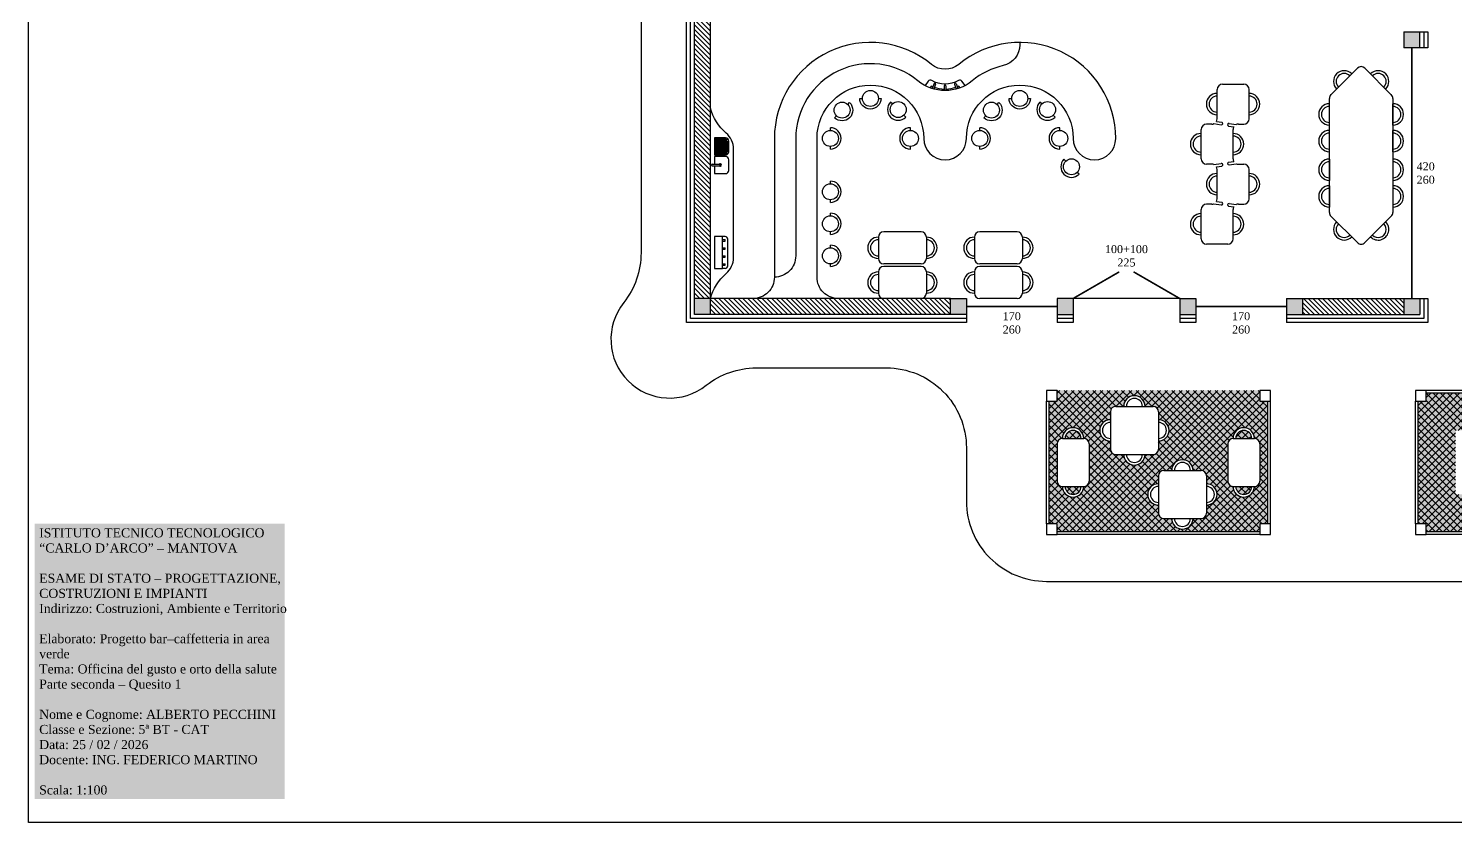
# Model space of a CAD drawing. Header units: millimetres. Extents: x 0 to 2688, y 0 to 2044.
# Drawn here: x 2496.21 to 2522.96, y 2014.14 to 2029.01 of the extents above; entities that cross this region are included whole.
import ezdxf

# ---------------------------------------------------------------- set-up
doc = ezdxf.new("R2010")
doc.units = ezdxf.units.MM
doc.linetypes.add('TRATTEGGIATA', pattern=[0.75, 0.5, -0.25])
doc.styles.get("Standard").update_dxf_attribs({"font": 'arial.ttf'})
doc.linetypes.add('ISOLAMENTO', pattern='A,0.00254,-2.54,[134,ltypeshp.shx,S=2.54,R=0,X=-2.54,Y=0],-5.08,[134,ltypeshp.shx,S=2.54,R=180,X=2.54,Y=0],-2.54', length=10.16254)
pattern_1 = [(135, (4634.47287, -403.61022), (-0.067351921, -0.067351921), []), (225, (4634.47287, -403.61022), (0.067351921, -0.067351921), [])]

# ---------------------------------------------------------------- blocks, each defined once
blk = doc.blocks.new('MIS')
h = blk.add_hatch()
h.set_pattern_fill('ANSI31', color=6, scale=0.02, angle=450)
h.set_pattern_definition([(135, (100, 0), (-0.0449012806, -0.0449012806), [])])
h.paths.add_polyline_path([(2558.989, 2023.953), (2558.989, 2023.653), (2563.489, 2023.653), (2563.489, 2023.953)])
h.paths.add_polyline_path([(2558.689, 2029.953), (2558.689, 2023.953), (2558.989, 2023.953), (2558.989, 2029.953)])
h.paths.add_polyline_path([(2558.689, 2034.453), (2558.689, 2033.953), (2558.989, 2033.953), (2558.989, 2034.453)])
h.paths.add_polyline_path([(2558.689, 2033.653), (2558.689, 2033.553), (2558.989, 2033.553), (2558.989, 2033.653)])
h.paths.add_polyline_path([(2558.689, 2030.353), (2558.689, 2030.253), (2558.989, 2030.253), (2558.989, 2030.353)])
h.paths.add_polyline_path([(2558.989, 2030.253), (2558.989, 2029.953), (2559.089, 2029.953), (2559.089, 2030.253)])
h.paths.add_polyline_path([(2558.689, 2037.453), (2558.689, 2035.953), (2558.989, 2035.953), (2559.014, 2035.953), (2559.014, 2036.103), (2558.989, 2036.103), (2558.989, 2037.453)])
h.paths.add_polyline_path([(2558.989, 2037.753), (2558.989, 2037.453), (2559.839, 2037.453), (2559.839, 2036.103), (2559.814, 2036.103), (2559.814, 2035.953), (2559.839, 2035.953), (2559.989, 2035.953), (2560.014, 2035.953), (2560.014, 2036.103), (2559.989, 2036.103), (2559.989, 2037.453), (2560.839, 2037.453), (2560.839, 2036.103), (2560.814, 2036.103), (2560.814, 2035.953), (2560.839, 2035.953), (2560.989, 2035.953), (2561.014, 2035.953), (2561.014, 2036.103), (2560.989, 2036.103), (2560.989, 2037.453), (2561.839, 2037.453), (2561.839, 2036.103), (2561.814, 2036.103), (2561.814, 2035.953), (2561.839, 2035.953), (2561.989, 2035.953), (2562.014, 2035.953), (2562.014, 2036.103), (2561.989, 2036.103), (2561.989, 2037.453), (2562.839, 2037.453), (2562.839, 2036.103), (2562.814, 2036.103), (2562.814, 2035.953), (2562.839, 2035.953), (2562.839, 2035.303), (2564.089, 2035.303), (2564.089, 2035.453), (2562.989, 2035.453), (2562.989, 2037.453), (2563.489, 2037.453), (2563.489, 2037.753)])
h.paths.add_polyline_path([(2563.789, 2037.753), (2563.789, 2037.453), (2564.589, 2037.453), (2564.589, 2037.753)])
h.paths.add_polyline_path([(2565.189, 2037.753), (2565.189, 2035.453), (2565.089, 2035.453), (2565.089, 2035.303), (2565.189, 2035.303), (2565.189, 2032.203), (2565.489, 2032.203), (2565.489, 2032.303), (2566.489, 2032.303), (2566.489, 2029.953), (2566.639, 2029.953), (2566.639, 2032.303), (2569.789, 2032.303), (2569.789, 2033.653), (2569.489, 2033.653), (2569.489, 2032.453), (2566.989, 2032.453), (2566.989, 2032.478), (2566.839, 2032.478), (2566.839, 2032.453), (2565.489, 2032.453), (2565.489, 2033.303), (2566.839, 2033.303), (2566.839, 2033.278), (2566.989, 2033.278), (2566.989, 2033.478), (2566.839, 2033.478), (2566.839, 2033.453), (2565.489, 2033.453), (2565.489, 2034.303), (2566.839, 2034.303), (2566.839, 2034.278), (2566.989, 2034.278), (2566.989, 2034.478), (2566.839, 2034.478), (2566.839, 2034.453), (2565.489, 2034.453), (2565.489, 2035.303), (2566.839, 2035.303), (2566.839, 2035.278), (2566.989, 2035.278), (2566.989, 2035.303), (2567.639, 2035.303), (2567.639, 2036.353), (2567.489, 2036.353), (2567.489, 2035.453), (2565.489, 2035.453), (2565.489, 2037.753)])
h.paths.add_polyline_path([(2569.489, 2036.353), (2569.489, 2033.953), (2569.789, 2033.953), (2569.789, 2036.353)], flags=17)
h.paths.add_polyline_path([(2571.989, 2037.453), (2571.989, 2033.953), (2572.289, 2033.953), (2572.289, 2037.453)])
h.paths.add_polyline_path([(2571.989, 2033.653), (2571.989, 2030.253), (2572.289, 2030.253), (2572.289, 2033.653)])
h.paths.add_polyline_path([(2570.089, 2023.953), (2570.089, 2023.653), (2571.989, 2023.653), (2571.989, 2023.953)])
h.paths.add_polyline_path([(2565.189, 2031.203), (2565.189, 2030.253), (2564.189, 2030.253), (2564.189, 2033.953), (2563.789, 2033.953), (2563.789, 2033.653), (2564.039, 2033.653), (2564.039, 2030.253), (2563.789, 2030.253), (2563.789, 2029.953), (2565.489, 2029.953), (2565.489, 2031.203)])
h.paths.add_polyline_path([(2560.089, 2030.253), (2560.089, 2029.953), (2563.489, 2029.953), (2563.489, 2030.253)])
h.paths.add_polyline_path([(2558.989, 2033.953), (2558.989, 2033.653), (2563.489, 2033.653), (2563.489, 2033.953)])
h.paths.add_polyline_path([(2558.689, 2031.353), (2558.989, 2031.353), (2558.989, 2032.553), (2558.689, 2032.553)])
h = blk.add_hatch(color=6)
h.dxf.hatch_style = 1
h.paths.add_polyline_path([(2565.789, 2023.953), (2565.489, 2023.953), (2565.489, 2023.653), (2565.789, 2023.653)])
h.paths.add_polyline_path([(2567.789, 2023.953), (2567.789, 2023.653), (2568.089, 2023.653), (2568.089, 2023.953)])
h.paths.add_polyline_path([(2572.289, 2023.953), (2571.989, 2023.953), (2571.989, 2023.653), (2572.289, 2023.653)])
h.paths.add_polyline_path([(2570.089, 2023.653), (2570.089, 2023.953), (2569.789, 2023.953), (2569.789, 2023.653)])
h.paths.add_polyline_path([(2572.289, 2028.653), (2572.289, 2028.953), (2571.989, 2028.953), (2571.989, 2028.653)])
h.paths.add_polyline_path([(2569.789, 2030.253), (2569.489, 2030.253), (2569.489, 2029.953), (2569.789, 2029.953)])
h.paths.add_polyline_path([(2572.289, 2030.253), (2571.989, 2030.253), (2571.989, 2029.953), (2572.289, 2029.953)])
h.paths.add_polyline_path([(2571.989, 2033.953), (2571.989, 2033.653), (2572.289, 2033.653), (2572.289, 2033.953)])
h.paths.add_polyline_path([(2571.989, 2037.453), (2572.289, 2037.453), (2572.289, 2037.753), (2571.989, 2037.753)])
h.paths.add_polyline_path([(2569.789, 2037.753), (2569.489, 2037.753), (2569.489, 2037.453), (2569.789, 2037.453)])
h.paths.add_polyline_path([(2563.789, 2037.753), (2563.489, 2037.753), (2563.489, 2037.453), (2563.563, 2037.453), (2563.789, 2037.453)])
h.paths.add_polyline_path([(2563.789, 2033.953), (2563.489, 2033.953), (2563.489, 2033.653), (2563.789, 2033.653)])
h.paths.add_polyline_path([(2563.489, 2029.953), (2563.789, 2029.953), (2563.789, 2030.253), (2563.489, 2030.253)])
h.paths.add_polyline_path([(2558.989, 2033.953), (2558.689, 2033.953), (2558.689, 2033.653), (2558.989, 2033.653)])
h.paths.add_polyline_path([(2558.689, 2030.253), (2558.689, 2029.953), (2558.989, 2029.953), (2558.989, 2030.253)])
h.paths.add_polyline_path([(2558.989, 2037.453), (2558.989, 2037.753), (2558.689, 2037.753), (2558.689, 2037.453)])
h.paths.add_polyline_path([(2558.689, 2023.653), (2558.989, 2023.653), (2558.989, 2023.953), (2558.689, 2023.953)])
h.paths.add_polyline_path([(2563.789, 2023.653), (2563.789, 2023.953), (2563.489, 2023.953), (2563.489, 2023.653)])
at = {"true_color": 0xa19f8c, "transparency": 33554564}
h = blk.add_hatch(color=253, dxfattribs=at)
h.paths.add_polyline_path([(2565.489, 2022.231), (2565.489, 2022.031), (2565.339, 2022.031), (2565.339, 2019.731), (2565.489, 2019.731), (2565.489, 2019.581), (2569.289, 2019.581), (2569.289, 2019.731), (2569.439, 2019.731), (2569.439, 2022.031), (2569.289, 2022.031), (2569.289, 2022.231)])
h.paths.add_polyline_path([(2568.039, 2020.731), (2568.189, 2020.731, -0.414214), (2568.289, 2020.631), (2568.289, 2020.481, -1), (2568.289, 2020.081), (2568.289, 2019.931, -0.414214), (2568.189, 2019.831), (2568.039, 2019.831, -1), (2567.639, 2019.831), (2567.489, 2019.831, -0.414214), (2567.389, 2019.931), (2567.389, 2020.081, -1), (2567.389, 2020.481), (2567.389, 2020.631, -0.414214), (2567.489, 2020.731), (2567.639, 2020.731, -1)], flags=16)
h.paths.add_polyline_path([(2567.389, 2021.281), (2567.389, 2021.131, -0.414214), (2567.289, 2021.031), (2567.139, 2021.031, -1), (2566.739, 2021.031), (2566.589, 2021.031, -0.414214), (2566.489, 2021.131), (2566.489, 2021.281, -1), (2566.489, 2021.681), (2566.489, 2021.831, -0.414214), (2566.589, 2021.931), (2566.739, 2021.931, -1), (2567.139, 2021.931), (2567.289, 2021.931, -0.414214), (2567.389, 2021.831), (2567.389, 2021.681, -1)], flags=16)
h.paths.add_polyline_path([(2568.689, 2021.231, -0.414214), (2568.789, 2021.331, -1), (2569.189, 2021.331, -0.414214), (2569.289, 2021.231), (2569.289, 2020.531, -0.414214), (2569.189, 2020.431, -1), (2568.789, 2020.431, -0.414214), (2568.689, 2020.531)], flags=16)
h.paths.add_polyline_path([(2568.839, 2021.331, -1), (2569.139, 2021.331)], flags=0)
h.paths.add_polyline_path([(2569.139, 2020.431, -1), (2568.839, 2020.431)], flags=0)
h.paths.add_polyline_path([(2566.089, 2020.531, -0.414214), (2565.989, 2020.431, -1), (2565.589, 2020.431, -0.414214), (2565.489, 2020.531), (2565.489, 2021.231, -0.414214), (2565.589, 2021.331, -1), (2565.989, 2021.331, -0.414214), (2566.089, 2021.231)], flags=16)
h.paths.add_polyline_path([(2565.639, 2021.331, -1), (2565.939, 2021.331)], flags=0)
h.paths.add_polyline_path([(2565.939, 2020.431, -1), (2565.639, 2020.431)], flags=0)
at = {"true_color": 0xffffff, "transparency": 33554687}
h = blk.add_hatch(dxfattribs=at)
h.set_pattern_fill('ANSI37', scale=0.03, angle=90, style=0)
h.set_pattern_definition(pattern_1)
h.paths.add_polyline_path([(2565.489, 2022.231), (2565.489, 2022.031), (2565.339, 2022.031), (2565.339, 2019.731), (2565.489, 2019.731), (2565.489, 2019.581), (2569.289, 2019.581), (2569.289, 2019.731), (2569.439, 2019.731), (2569.439, 2022.031), (2569.289, 2022.031), (2569.289, 2022.231)])
h.paths.add_polyline_path([(2567.389, 2021.281), (2567.389, 2021.131, -0.414214), (2567.289, 2021.031), (2567.139, 2021.031, -1), (2566.739, 2021.031), (2566.589, 2021.031, -0.414214), (2566.489, 2021.131), (2566.489, 2021.281, -1), (2566.489, 2021.681), (2566.489, 2021.831, -0.414214), (2566.589, 2021.931), (2566.739, 2021.931, -1), (2567.139, 2021.931), (2567.289, 2021.931, -0.414214), (2567.389, 2021.831), (2567.389, 2021.681, -1)], flags=16)
h.paths.add_polyline_path([(2568.789, 2021.331, -1), (2569.189, 2021.331, -0.414214), (2569.289, 2021.231), (2569.289, 2020.531, -0.414214), (2569.189, 2020.431, -1), (2568.789, 2020.431, -0.414214), (2568.689, 2020.531), (2568.689, 2021.231, -0.414214)], flags=16)
h.paths.add_polyline_path([(2568.839, 2021.331, -1), (2569.139, 2021.331)], flags=0)
h.paths.add_polyline_path([(2568.039, 2020.731), (2568.189, 2020.731, -0.414214), (2568.289, 2020.631), (2568.289, 2020.481, -1), (2568.289, 2020.081), (2568.289, 2019.931, -0.414214), (2568.189, 2019.831), (2568.039, 2019.831, -1), (2567.639, 2019.831), (2567.489, 2019.831, -0.414214), (2567.389, 2019.931), (2567.389, 2020.081, -1), (2567.389, 2020.481), (2567.389, 2020.631, -0.414214), (2567.489, 2020.731), (2567.639, 2020.731, -1)], flags=16)
h.paths.add_polyline_path([(2569.139, 2020.431, -1), (2568.839, 2020.431)], flags=0)
h.paths.add_polyline_path([(2566.089, 2021.231), (2566.089, 2020.531, -0.414214), (2565.989, 2020.431, -1), (2565.589, 2020.431, -0.414214), (2565.489, 2020.531), (2565.489, 2021.231, -0.414214), (2565.589, 2021.331, -1), (2565.989, 2021.331, -0.414214)], flags=16)
h.paths.add_polyline_path([(2565.639, 2021.331, -1), (2565.939, 2021.331)], flags=0)
h.paths.add_polyline_path([(2565.939, 2020.431, -1), (2565.639, 2020.431)], flags=0)
at = {"true_color": 0xa19f8c, "transparency": 33554564}
h = blk.add_hatch(color=253, dxfattribs=at)
h.paths.add_polyline_path([(2576.211, 2019.581), (2576.211, 2019.731), (2576.361, 2019.731), (2576.361, 2022.031), (2576.211, 2022.031), (2576.211, 2022.181), (2572.411, 2022.181), (2572.411, 2022.031), (2572.261, 2022.031), (2572.261, 2019.731), (2572.411, 2019.731), (2572.411, 2019.581)])
h.paths.add_polyline_path([(2572.961, 2021.481), (2572.961, 2020.281), (2575.661, 2020.281), (2575.661, 2021.481)], flags=16)
at = {"true_color": 0xffffff, "transparency": 33554687}
h = blk.add_hatch(dxfattribs=at)
h.set_pattern_fill('ANSI37', scale=0.03, angle=90, style=0)
h.set_pattern_definition(pattern_1)
h.paths.add_polyline_path([(2572.411, 2022.181), (2572.411, 2022.031), (2572.261, 2022.031), (2572.261, 2019.731), (2572.411, 2019.731), (2572.411, 2019.581), (2576.211, 2019.581), (2576.211, 2019.731), (2576.361, 2019.731), (2576.361, 2022.031), (2576.211, 2022.031), (2576.211, 2022.181)])
h.paths.add_polyline_path([(2575.661, 2020.281), (2575.661, 2021.481), (2572.961, 2021.481), (2572.961, 2020.281)], flags=16)
at = {"true_color": 0xffffff, "transparency": 33554661}
h = blk.add_hatch(color=7, dxfattribs=at)
h.paths.add_polyline_path([(2565.639, 2020.431, 1), (2565.939, 2020.431)])
h.paths.add_polyline_path([(2565.939, 2021.331, 1), (2565.639, 2021.331)])
h.paths.add_polyline_path([(2568.839, 2021.331), (2569.139, 2021.331, 1)])
h.paths.add_polyline_path([(2568.839, 2020.431, 1), (2569.139, 2020.431)])
for p, q in [((2558.689, 2023.953), (2558.689, 2030.353)), ((2558.989, 2023.953), (2558.989, 2029.953)), ((2571.989, 2028.953), (2572.439, 2028.953)), ((2571.989, 2028.953), (2571.989, 2028.653)), ((2572.289, 2028.653), (2572.289, 2028.953)), ((2572.439, 2028.653), (2571.989, 2028.653)), ((2571.119, 2028.268), (2570.624, 2027.773)), ((2571.755, 2027.773), (2571.26, 2028.268)), ((2563.183, 2027.981), (2563.15, 2027.886)), ((2563.211, 2027.971), (2563.179, 2027.878)), ((2563.567, 2027.972), (2563.599, 2027.878)), ((2563.595, 2027.982), (2563.628, 2027.886)), ((2568.589, 2027.971), (2568.989, 2027.971)), ((2563.374, 2027.941), (2563.374, 2027.852)), ((2563.404, 2027.941), (2563.404, 2027.852)), ((2568.489, 2027.321), (2568.489, 2027.871)), ((2569.089, 2027.321), (2569.089, 2027.871)), ((2570.594, 2025.566), (2570.594, 2027.703)), ((2571.784, 2027.703), (2571.784, 2025.566)), ((2562.403, 2027.6), (2562.368, 2027.635)), ((2565.203, 2027.6), (2565.168, 2027.635)), ((2570.594, 2027.203), (2570.594, 2027.603)), ((2571.784, 2027.203), (2571.784, 2027.603)), ((2562.651, 2027.353), (2562.616, 2027.388)), ((2565.451, 2027.353), (2565.416, 2027.388)), ((2568.389, 2027.221), (2568.289, 2027.221)), ((2568.43, 2027.23), (2568.567, 2027.208)), ((2568.477, 2027.273), (2568.575, 2027.257)), ((2568.704, 2027.185), (2568.802, 2027.169)), ((2568.712, 2027.235), (2568.848, 2027.212)), ((2568.889, 2027.221), (2568.989, 2027.221)), ((2559.074, 2026.654), (2559.074, 2026.954)), ((2559.099, 2026.654), (2559.099, 2026.954)), ((2559.124, 2026.654), (2559.124, 2026.954)), ((2559.149, 2026.654), (2559.149, 2026.954)), ((2559.174, 2026.654), (2559.174, 2026.954)), ((2559.199, 2026.654), (2559.199, 2026.954)), ((2559.224, 2026.654), (2559.224, 2026.954)), ((2559.249, 2026.654), (2559.249, 2026.954)), ((2559.274, 2026.654), (2559.274, 2026.954)), ((2559.299, 2026.661), (2559.299, 2026.948)), ((2561.239, 2027.103), (2561.239, 2027.153)), ((2562.739, 2027.103), (2562.739, 2027.153)), ((2564.039, 2027.103), (2564.039, 2027.153)), ((2565.539, 2027.103), (2565.539, 2027.153)), ((2568.189, 2026.571), (2568.189, 2027.121)), ((2568.789, 2026.571), (2568.789, 2027.121)), ((2570.594, 2026.703), (2570.594, 2027.103)), ((2571.784, 2026.703), (2571.784, 2027.103)), ((2561.239, 2026.753), (2561.239, 2026.803)), ((2562.739, 2026.753), (2562.739, 2026.803)), ((2564.039, 2026.753), (2564.039, 2026.803)), ((2565.539, 2026.753), (2565.539, 2026.803)), ((2559.024, 2026.469), (2559.174, 2026.469)), ((2559.024, 2026.439), (2559.174, 2026.439)), ((2559.174, 2026.439), (2559.174, 2026.469)), ((2568.389, 2026.471), (2568.289, 2026.471)), ((2568.43, 2026.462), (2568.567, 2026.485)), ((2568.477, 2026.419), (2568.575, 2026.435)), ((2568.489, 2025.821), (2568.489, 2026.371)), ((2568.704, 2026.507), (2568.802, 2026.523)), ((2568.712, 2026.458), (2568.848, 2026.48)), ((2568.889, 2026.471), (2568.989, 2026.471)), ((2569.089, 2025.821), (2569.089, 2026.371)), ((2570.594, 2026.566), (2570.594, 2026.166)), ((2571.784, 2026.566), (2571.784, 2026.166)), ((2561.239, 2026.103), (2561.239, 2026.153)), ((2570.594, 2026.066), (2570.594, 2025.666)), ((2571.784, 2026.066), (2571.784, 2025.666)), ((2561.239, 2025.753), (2561.239, 2025.803)), ((2568.189, 2025.071), (2568.189, 2025.621)), ((2568.389, 2025.721), (2568.289, 2025.721)), ((2568.43, 2025.73), (2568.567, 2025.708)), ((2568.477, 2025.773), (2568.575, 2025.757)), ((2568.704, 2025.685), (2568.802, 2025.669)), ((2568.712, 2025.735), (2568.848, 2025.712)), ((2568.789, 2025.071), (2568.789, 2025.621)), ((2568.889, 2025.721), (2568.989, 2025.721)), ((2561.239, 2025.503), (2561.239, 2025.553)), ((2570.624, 2025.495), (2571.119, 2025)), ((2571.26, 2025), (2571.755, 2025.495)), ((2559.214, 2025.116), (2559.064, 2025.116)), ((2559.064, 2025.116), (2559.064, 2024.516)), ((2559.214, 2024.516), (2559.214, 2025.116)), ((2559.264, 2025.116), (2559.214, 2025.116)), ((2559.214, 2025.056), (2559.264, 2025.056)), ((2559.214, 2025.026), (2559.264, 2025.026)), ((2559.264, 2025.026), (2559.264, 2025.056)), ((2559.314, 2024.566), (2559.314, 2025.066)), ((2561.239, 2025.153), (2561.239, 2025.203)), ((2562.139, 2025.103), (2562.139, 2024.703)), ((2562.939, 2025.203), (2562.239, 2025.203)), ((2563.039, 2025.103), (2563.039, 2024.703)), ((2563.939, 2025.103), (2563.939, 2024.703)), ((2564.739, 2025.203), (2564.039, 2025.203)), ((2564.839, 2025.103), (2564.839, 2024.703)), ((2559.214, 2024.906), (2559.264, 2024.906)), ((2559.214, 2024.876), (2559.264, 2024.876)), ((2559.214, 2024.756), (2559.264, 2024.756)), ((2559.264, 2024.876), (2559.264, 2024.906)), ((2559.264, 2024.726), (2559.264, 2024.756)), ((2561.239, 2024.903), (2561.239, 2024.953)), ((2568.689, 2024.971), (2568.289, 2024.971)), ((2559.064, 2024.516), (2559.214, 2024.516)), ((2559.214, 2024.726), (2559.264, 2024.726)), ((2559.214, 2024.606), (2559.264, 2024.606)), ((2559.214, 2024.576), (2559.264, 2024.576)), ((2559.264, 2024.516), (2559.214, 2024.516)), ((2559.264, 2024.576), (2559.264, 2024.606)), ((2561.239, 2024.553), (2561.239, 2024.603)), ((2562.939, 2024.603), (2562.239, 2024.603)), ((2562.939, 2024.553), (2562.239, 2024.553)), ((2564.739, 2024.603), (2564.039, 2024.603)), ((2564.739, 2024.553), (2564.039, 2024.553)), ((2562.139, 2024.453), (2562.139, 2024.053)), ((2563.039, 2024.453), (2563.039, 2024.053)), ((2563.939, 2024.453), (2563.939, 2024.053)), ((2564.839, 2024.453), (2564.839, 2024.053)), ((2558.689, 2023.653), (2558.689, 2023.953)), ((2558.989, 2023.953), (2558.689, 2023.953)), ((2558.989, 2023.653), (2558.989, 2023.953)), ((2563.489, 2023.953), (2558.989, 2023.953)), ((2562.939, 2023.953), (2562.239, 2023.953)), ((2563.489, 2023.653), (2563.489, 2023.953)), ((2563.489, 2023.953), (2563.789, 2023.953)), ((2563.789, 2023.953), (2563.789, 2023.503)), ((2564.739, 2023.953), (2564.039, 2023.953)), ((2565.489, 2023.953), (2565.489, 2023.503)), ((2565.789, 2023.953), (2565.489, 2023.953)), ((2565.789, 2023.953), (2565.789, 2023.503)), ((2567.789, 2023.953), (2565.789, 2023.953)), ((2567.789, 2023.953), (2567.789, 2023.503)), ((2567.789, 2023.953), (2568.089, 2023.953)), ((2568.089, 2023.953), (2568.089, 2023.503)), ((2569.789, 2023.953), (2572.439, 2023.953)), ((2569.789, 2023.953), (2569.789, 2023.503)), ((2570.089, 2023.953), (2570.089, 2023.653)), ((2571.989, 2023.953), (2571.989, 2023.653)), ((2572.289, 2023.953), (2572.289, 2023.653)), ((2563.789, 2023.653), (2558.689, 2023.653)), ((2565.489, 2023.653), (2565.789, 2023.653)), ((2567.789, 2023.653), (2568.089, 2023.653)), ((2569.789, 2023.653), (2572.289, 2023.653)), ((2565.489, 2022.231), (2565.289, 2022.231)), ((2565.289, 2022.231), (2565.289, 2022.031)), ((2565.489, 2022.031), (2565.489, 2022.231)), ((2569.489, 2022.231), (2569.289, 2022.231)), ((2569.289, 2022.231), (2569.289, 2022.031)), ((2569.489, 2022.031), (2569.489, 2022.231)), ((2572.411, 2022.231), (2572.211, 2022.231)), ((2572.211, 2022.231), (2572.211, 2022.031)), ((2572.411, 2022.031), (2572.411, 2022.231)), ((2565.289, 2022.031), (2565.489, 2022.031)), ((2565.289, 2019.731), (2565.289, 2022.031)), ((2566.489, 2021.831), (2566.489, 2021.131)), ((2566.589, 2021.931), (2567.289, 2021.931)), ((2567.389, 2021.831), (2567.389, 2021.131)), ((2569.289, 2022.031), (2569.489, 2022.031)), ((2572.211, 2022.031), (2572.411, 2022.031)), ((2572.211, 2019.731), (2572.211, 2022.031)), ((2565.589, 2021.331), (2565.989, 2021.331)), ((2568.789, 2021.331), (2569.189, 2021.331)), ((2565.489, 2021.231), (2565.489, 2020.531)), ((2566.089, 2021.231), (2566.089, 2020.531)), ((2566.589, 2021.031), (2567.289, 2021.031)), ((2568.689, 2021.231), (2568.689, 2020.531)), ((2569.289, 2021.231), (2569.289, 2020.531)), ((2567.389, 2020.631), (2567.389, 2019.931)), ((2567.489, 2020.731), (2568.189, 2020.731)), ((2568.289, 2020.631), (2568.289, 2019.931)), ((2565.589, 2020.431), (2565.989, 2020.431)), ((2568.789, 2020.431), (2569.189, 2020.431)), ((2565.489, 2019.731), (2565.289, 2019.731)), ((2565.289, 2019.731), (2565.289, 2019.531)), ((2565.489, 2019.531), (2565.489, 2019.731)), ((2567.489, 2019.831), (2568.189, 2019.831)), ((2569.489, 2019.731), (2569.289, 2019.731)), ((2569.289, 2019.731), (2569.289, 2019.531)), ((2569.489, 2019.531), (2569.489, 2019.731)), ((2572.411, 2019.731), (2572.211, 2019.731)), ((2572.211, 2019.731), (2572.211, 2019.531)), ((2572.411, 2019.531), (2572.411, 2019.731)), ((2565.289, 2019.531), (2565.489, 2019.531)), ((2569.289, 2019.531), (2569.489, 2019.531)), ((2572.211, 2019.531), (2572.411, 2019.531))]:
    blk.add_line(p, q)
for points in [[(2557.689, 2036.596), (2557.689, 2024.809, -0.169472), (2557.364, 2023.876, 0.892135), (2558.913, 2022.327, -0.169472), (2559.846, 2022.653), (2562.289, 2022.653, -0.414214), (2563.789, 2021.153), (2563.789, 2020.153, 0.414214), (2565.289, 2018.653), (2575.789, 2018.653, 0.414214), (2577.289, 2020.153), (2577.289, 2028.453, 0.414214), (2575.789, 2029.953), (2574.789, 2029.953, -0.414214), (2573.289, 2031.453), (2573.289, 2036.596, -0.169472), (2573.615, 2037.529, 0.892135), (2572.066, 2039.078, -0.169472), (2571.133, 2038.753), (2559.846, 2038.753, -0.169472), (2558.913, 2039.078, 0.892135), (2557.364, 2037.529, -0.169472)], [(2559.274, 2026.964), (2559.064, 2026.964), (2559.064, 2026.644), (2559.274, 2026.644, 0.414214), (2559.334, 2026.704), (2559.334, 2026.904, 0.414214)]]:
    blk.add_lwpolyline(points, format="xyb", close=True)
for points in [[(2563.789, 2023.503), (2558.539, 2023.503), (2558.539, 2030.353)], [(2572.439, 2028.953), (2572.439, 2028.653)], [(2559.324, 2026.704), (2559.324, 2026.904)], [(2572.439, 2023.953), (2572.439, 2023.503), (2569.789, 2023.503)], [(2565.789, 2023.503), (2565.489, 2023.503)], [(2568.089, 2023.503), (2567.789, 2023.503)], [(2576.211, 2022.231), (2572.411, 2022.231)], [(2576.211, 2022.181), (2572.411, 2022.181)], [(2565.339, 2019.731), (2565.339, 2022.031)], [(2569.439, 2019.731), (2569.439, 2022.031)], [(2569.489, 2019.731), (2569.489, 2022.031)], [(2572.261, 2019.731), (2572.261, 2022.031)], [(2569.289, 2019.581), (2565.489, 2019.581)], [(2569.289, 2019.531), (2565.489, 2019.531)], [(2576.211, 2019.581), (2572.411, 2019.581)], [(2576.211, 2019.531), (2572.411, 2019.531)]]:
    blk.add_lwpolyline(points)
at = {"linetype": 'ISOLAMENTO', "ltscale": 0.007}
for points in [[(2563.789, 2023.578), (2558.614, 2023.578), (2558.614, 2030.353)], [(2572.364, 2028.953), (2572.364, 2028.653)], [(2572.364, 2023.953), (2572.364, 2023.578), (2569.789, 2023.578)], [(2565.789, 2023.578), (2565.489, 2023.578)], [(2568.089, 2023.578), (2567.789, 2023.578)]]:
    blk.add_lwpolyline(points, dxfattribs=at)
for points in [[(2561.389, 2023.953, -0.414214), (2560.989, 2024.353), (2560.989, 2026.953, -1), (2562.989, 2026.953, 1), (2563.789, 2026.953, -1), (2565.789, 2026.953, 1), (2566.589, 2026.953, 0.634137), (2563.644, 2028.341, -0.359246), (2563.135, 2028.341, 0.634137), (2560.189, 2026.953), (2560.189, 2024.353, -0.414214), (2559.789, 2023.953)], [(2564.789, 2028.753), (2564.789, 2028.708, -0.350001), (2564.478, 2028.318, 0.116949), (2563.898, 2028.033, -0.359246), (2562.88, 2028.033, 0.634137), (2560.589, 2026.953), (2560.589, 2024.753, -0.414214), (2560.189, 2024.353), (2560.189, 2024.353)], [(2563.764, 2027.943), (2563.706, 2028.025, 0.387795), (2563.64, 2028.039, -0.269317), (2563.138, 2028.039, 0.387795), (2563.072, 2028.025), (2563.014, 2027.943)], [(2562.139, 2027.703), (2562.189, 2027.703, -1), (2561.789, 2027.703), (2561.839, 2027.703)], [(2563.161, 2027.917, -0.014826), (2563.128, 2027.931), (2563.107, 2027.901)], [(2563.374, 2027.872, -0.079014), (2563.189, 2027.906)], [(2563.589, 2027.906, -0.078943), (2563.404, 2027.872)], [(2563.672, 2027.901), (2563.65, 2027.931, -0.014897), (2563.618, 2027.917, -0.014897)], [(2564.939, 2027.703), (2564.989, 2027.703, -1), (2564.589, 2027.703), (2564.639, 2027.703)], [(2558.989, 2023.953, -0.148368), (2559.285, 2024.42, 0.218037), (2559.424, 2024.723), (2559.424, 2024.967, 0.107752), (2559.424, 2024.967), (2559.424, 2026.508, 0.129702), (2559.424, 2026.508), (2559.424, 2026.751, 0.218037), (2559.285, 2027.054, -0.148368), (2558.989, 2027.522)], [(2561.565, 2027.589), (2561.6, 2027.624, -1), (2561.318, 2027.341), (2561.353, 2027.377, -24843914485382.941406), (2561.353, 2027.377)], [(2564.365, 2027.589), (2564.4, 2027.624, -1), (2564.118, 2027.341), (2564.153, 2027.377, -24843914485382.941406), (2564.153, 2027.377)], [(2559.064, 2026.439), (2559.064, 2026.294), (2559.274, 2026.294, 0.414214), (2559.334, 2026.354), (2559.334, 2026.554, 0.414214), (2559.274, 2026.614), (2559.064, 2026.614), (2559.064, 2026.469)], [(2565.653, 2026.528), (2565.618, 2026.564, 1), (2565.9, 2026.281), (2565.865, 2026.316, 24843914485382.941406), (2565.865, 2026.316)]]:
    blk.add_lwpolyline(points, format="xyb")
at = {"color": 152, "true_color": 0x2776bb, "const_width": 0.03}
for points in [[(2572.139, 2028.653), (2572.139, 2023.953)], [(2563.789, 2023.803), (2565.489, 2023.803)], [(2568.089, 2023.803), (2569.789, 2023.803)]]:
    blk.add_lwpolyline(points, dxfattribs=at)
at = {"color": 116, "true_color": 0x136734, "const_width": 0.03}
for points in [[(2565.789, 2023.953), (2566.655, 2024.453)], [(2566.923, 2024.453), (2567.789, 2023.953)]]:
    blk.add_lwpolyline(points, dxfattribs=at)
for centre in [(2561.989, 2027.703), (2564.789, 2027.703), (2561.459, 2027.483), (2562.51, 2027.494), (2564.259, 2027.483), (2565.31, 2027.494), (2561.239, 2026.953), (2562.739, 2026.953), (2564.039, 2026.953), (2565.539, 2026.953), (2565.759, 2026.422), (2561.239, 2025.953), (2561.239, 2025.353), (2561.239, 2024.753)]:
    blk.add_circle(centre, 0.15)
for centre, radius, start, end in [((2571.189, 2028.198), 0.1, 45, 135), ((2563.197, 2027.976), 0.015, 341, 161), ((2563.581, 2027.977), 0.015, 19, 199), ((2568.589, 2027.871), 0.1, 90, 180), ((2568.989, 2027.871), 0.1, 0, 90), ((2570.871, 2028.021), 0.2, 45, 225), ((2570.871, 2028.021), 0.15, 45, 225), ((2571.508, 2028.021), 0.2, 315, 135), ((2571.508, 2028.021), 0.15, 315, 135), ((2563.389, 2027.941), 0.015, 0, 180), ((2568.489, 2027.596), 0.2, 90, 270), ((2568.489, 2027.596), 0.15, 90, 270), ((2569.089, 2027.596), 0.2, 270, 90), ((2569.089, 2027.596), 0.15, 270, 90), ((2570.694, 2027.703), 0.1, 135, 180), ((2571.684, 2027.703), 0.1, 0, 45), ((2562.51, 2027.494), 0.2, 135, 315), ((2565.31, 2027.494), 0.2, 135, 315), ((2570.594, 2027.403), 0.2, 90, 270), ((2570.594, 2027.403), 0.15, 90, 270), ((2571.784, 2027.403), 0.2, 270, 90), ((2571.784, 2027.403), 0.15, 270, 90), ((2568.289, 2027.121), 0.1, 90, 180), ((2568.389, 2027.321), 0.1, 270, 294.2254), ((2568.389, 2027.321), 0.1, 331.2192, 0), ((2568.571, 2027.232), 0.025, 260.7219, 80.7219), ((2568.708, 2027.21), 0.025, 80.7219, 260.7219), ((2568.889, 2027.121), 0.1, 151.2192, 180), ((2568.889, 2027.121), 0.1, 90, 114.2254), ((2568.989, 2027.321), 0.1, 270, 0), ((2561.239, 2026.953), 0.2, 270, 90), ((2562.739, 2026.953), 0.2, 90, 270), ((2564.039, 2026.953), 0.2, 270, 90), ((2565.539, 2026.953), 0.2, 90, 270), ((2568.189, 2026.846), 0.2, 90, 270), ((2568.189, 2026.846), 0.15, 90, 270), ((2568.789, 2026.846), 0.2, 270, 90), ((2568.789, 2026.846), 0.15, 270, 90), ((2570.594, 2026.903), 0.2, 90, 270), ((2570.594, 2026.903), 0.15, 90, 270), ((2571.784, 2026.903), 0.2, 270, 90), ((2571.784, 2026.903), 0.15, 270, 90), ((2559.024, 2026.454), 0.015, 90, 270), ((2559.174, 2026.454), 0.025, 216.8699, 143.1301), ((2568.289, 2026.571), 0.1, 180, 270), ((2568.389, 2026.371), 0.1, 65.7746, 90), ((2568.389, 2026.371), 0.1, 0, 28.7808), ((2568.571, 2026.46), 0.025, 279.2781, 99.2781), ((2568.708, 2026.482), 0.025, 99.2781, 279.2781), ((2568.889, 2026.571), 0.1, 180, 208.7808), ((2568.889, 2026.571), 0.1, 245.7746, 270), ((2568.989, 2026.371), 0.1, 0, 90), ((2570.594, 2026.366), 0.2, 90, 270), ((2570.594, 2026.366), 0.15, 90, 270), ((2571.784, 2026.366), 0.2, 270, 90), ((2571.784, 2026.366), 0.15, 270, 90), ((2561.239, 2025.953), 0.2, 270, 90), ((2568.489, 2026.096), 0.2, 90, 270), ((2568.489, 2026.096), 0.15, 90, 270), ((2569.089, 2026.096), 0.2, 270, 90), ((2569.089, 2026.096), 0.15, 270, 90), ((2570.594, 2025.866), 0.2, 90, 270), ((2570.594, 2025.866), 0.15, 90, 270), ((2571.784, 2025.866), 0.2, 270, 90), ((2571.784, 2025.866), 0.15, 270, 90), ((2568.289, 2025.621), 0.1, 90, 180), ((2568.389, 2025.821), 0.1, 270, 294.2254), ((2568.389, 2025.821), 0.1, 331.2192, 0), ((2568.571, 2025.732), 0.025, 260.7219, 80.7219), ((2568.708, 2025.71), 0.025, 80.7219, 260.7219), ((2568.889, 2025.621), 0.1, 151.2192, 180), ((2568.889, 2025.621), 0.1, 90, 114.2254), ((2568.989, 2025.821), 0.1, 270, 0), ((2570.694, 2025.566), 0.1, 180, 225), ((2571.684, 2025.566), 0.1, 315, 0), ((2561.239, 2025.353), 0.2, 270, 90), ((2568.189, 2025.346), 0.2, 90, 270), ((2568.189, 2025.346), 0.15, 90, 270), ((2568.789, 2025.346), 0.2, 270, 90), ((2568.789, 2025.346), 0.15, 270, 90), ((2570.871, 2025.248), 0.2, 135, 315), ((2570.871, 2025.248), 0.15, 135, 315), ((2571.508, 2025.248), 0.2, 225, 45), ((2571.508, 2025.248), 0.15, 225, 45), ((2559.264, 2025.066), 0.05, 0, 90), ((2562.139, 2024.903), 0.2, 90, 270), ((2562.139, 2024.903), 0.15, 90, 270), ((2562.239, 2025.103), 0.1, 90, 180), ((2562.939, 2025.103), 0.1, 0, 90), ((2563.039, 2024.903), 0.2, 270, 90), ((2563.039, 2024.903), 0.15, 270, 90), ((2563.939, 2024.903), 0.2, 90, 270), ((2563.939, 2024.903), 0.15, 90, 270), ((2564.039, 2025.103), 0.1, 90, 180), ((2564.739, 2025.103), 0.1, 0, 90), ((2564.839, 2024.903), 0.2, 270, 90), ((2564.839, 2024.903), 0.15, 270, 90), ((2568.289, 2025.071), 0.1, 180, 270), ((2568.689, 2025.071), 0.1, 270, 0), ((2561.239, 2024.753), 0.2, 270, 90), ((2571.189, 2025.071), 0.1, 225, 315), ((2559.264, 2024.566), 0.05, 270, 0), ((2562.239, 2024.703), 0.1, 180, 270), ((2562.239, 2024.453), 0.1, 90, 180), ((2562.939, 2024.703), 0.1, 270, 0), ((2562.939, 2024.453), 0.1, 0, 90), ((2564.039, 2024.703), 0.1, 180, 270), ((2564.039, 2024.453), 0.1, 90, 180), ((2564.739, 2024.703), 0.1, 270, 0), ((2564.739, 2024.453), 0.1, 0, 90), ((2562.139, 2024.253), 0.2, 90, 270), ((2562.139, 2024.253), 0.15, 90, 270), ((2563.039, 2024.253), 0.2, 270, 90), ((2563.039, 2024.253), 0.15, 270, 90), ((2563.939, 2024.253), 0.2, 90, 270), ((2563.939, 2024.253), 0.15, 90, 270), ((2564.839, 2024.253), 0.2, 270, 90), ((2564.839, 2024.253), 0.15, 270, 90), ((2562.239, 2024.053), 0.1, 180, 270), ((2562.939, 2024.053), 0.1, 270, 0), ((2564.039, 2024.053), 0.1, 180, 270), ((2564.739, 2024.053), 0.1, 270, 0), ((2566.939, 2021.931), 0.2, 0, 180), ((2566.939, 2021.931), 0.15, 0, 180), ((2566.589, 2021.831), 0.1, 90, 180), ((2567.289, 2021.831), 0.1, 0, 90), ((2566.489, 2021.481), 0.2, 90, 270), ((2566.489, 2021.481), 0.15, 90, 270), ((2567.389, 2021.481), 0.2, 270, 90), ((2567.389, 2021.481), 0.15, 270, 90), ((2565.589, 2021.231), 0.1, 90, 180), ((2565.789, 2021.331), 0.2, 0, 180), ((2565.789, 2021.331), 0.15, 0, 180), ((2565.989, 2021.231), 0.1, 0, 90), ((2568.789, 2021.231), 0.1, 90, 180), ((2568.989, 2021.331), 0.2, 0, 180), ((2568.989, 2021.331), 0.15, 0, 180), ((2569.189, 2021.231), 0.1, 0, 90), ((2566.589, 2021.131), 0.1, 180, 270), ((2566.939, 2021.031), 0.2, 180, 0), ((2566.939, 2021.031), 0.15, 180, 0), ((2567.289, 2021.131), 0.1, 270, 0), ((2567.839, 2020.731), 0.2, 0, 180), ((2567.839, 2020.731), 0.15, 0, 180), ((2565.589, 2020.531), 0.1, 180, 270), ((2565.989, 2020.531), 0.1, 270, 0), ((2567.389, 2020.281), 0.2, 90, 270), ((2567.489, 2020.631), 0.1, 90, 180), ((2568.189, 2020.631), 0.1, 0, 90), ((2568.289, 2020.281), 0.2, 270, 90), ((2568.789, 2020.531), 0.1, 180, 270), ((2569.189, 2020.531), 0.1, 270, 0), ((2565.789, 2020.431), 0.2, 180, 0), ((2565.789, 2020.431), 0.15, 180, 0), ((2567.389, 2020.281), 0.15, 90, 270), ((2568.289, 2020.281), 0.15, 270, 90), ((2568.989, 2020.431), 0.2, 180, 0), ((2568.989, 2020.431), 0.15, 180, 0), ((2567.489, 2019.931), 0.1, 180, 270), ((2567.839, 2019.831), 0.2, 180, 0), ((2567.839, 2019.831), 0.15, 180, 0), ((2568.189, 2019.931), 0.1, 270, 0)]:
    blk.add_arc(centre, radius, start, end)
at = {"color": 159, "linetype": 'TRATTEGGIATA', "ltscale": 0.3, "true_color": 0x22346e, "char_height": 0.15}
for s, insert, attachment_point in [('\\pxqc;{\\fTimes New Roman|b0|i0|c0|p18;420\\P260}', (2572.578, 2026.504), 3), ('\\pxqc;{\\fTimes New Roman|b0|i0|c0|p18;170\\P260}', (2564.818, 2023.295), 9), ('\\pxqc;{\\fTimes New Roman|b0|i0|c0|p18;170\\P260}', (2569.118, 2023.295), 9)]:
    blk.add_mtext_dynamic_manual_height_columns(s, width=0.35764, gutter_width=12.5, heights=[0], dxfattribs=dict(at, insert=insert, attachment_point=attachment_point))
at = {"color": 116, "true_color": 0x136734, "insert": (2566.968, 2024.551), "char_height": 0.15, "attachment_point": 9}
blk.add_mtext_dynamic_manual_height_columns('\\pxqc;{\\fTimes New Roman|b0|i0|c0|p18;100+100\\P225}', width=0.35764, gutter_width=12.5, heights=[0], dxfattribs=at)

msp = doc.modelspace()

# ---------------------------------------------------------------- linework, layer by layer
msp.add_lwpolyline([(2496.207, 2043.835), (2538.207, 2043.835), (2538.207, 2014.135), (2496.207, 2014.135)], close=True)

# ---------------------------------------------------------------- block references
msp.add_blockref('MIS', (-50, 0))

# ---------------------------------------------------------------- texts
at = {"insert": (2496.407, 2019.647), "char_height": 0.17, "width": 4.51631, "attachment_point": 1, "bg_fill": 1, "box_fill_scale": 1.5, "bg_fill_color": 256, "bg_fill_true_color": 16764159, "bg_fill_transparency": 0}
msp.add_mtext('{\\fTimes New Roman|b0|i0|c0|p18;ISTITUTO TECNICO TECNOLOGICO “CARLO D’ARCO” – MANTOVA\\P\\PESAME DI STATO – PROGETTAZIONE, COSTRUZIONI E IMPIANTI\\PIndirizzo: Costruzioni, Ambiente e Territorio\\P\\PElaborato: Progetto bar–caffetteria in area verde\\PTema: Officina del gusto e orto della salute\\PParte seconda – Quesito 1\\P\\PNome e Cognome: ALBERTO PECCHINI\\PClasse e Sezione: 5ª BT - CAT\\PData: 25 / 02 / 2026\\PDocente: ING. FEDERICO MARTINO\\P\\PScala: 1:100}', dxfattribs=at)

doc.saveas('drawing.dxf')
